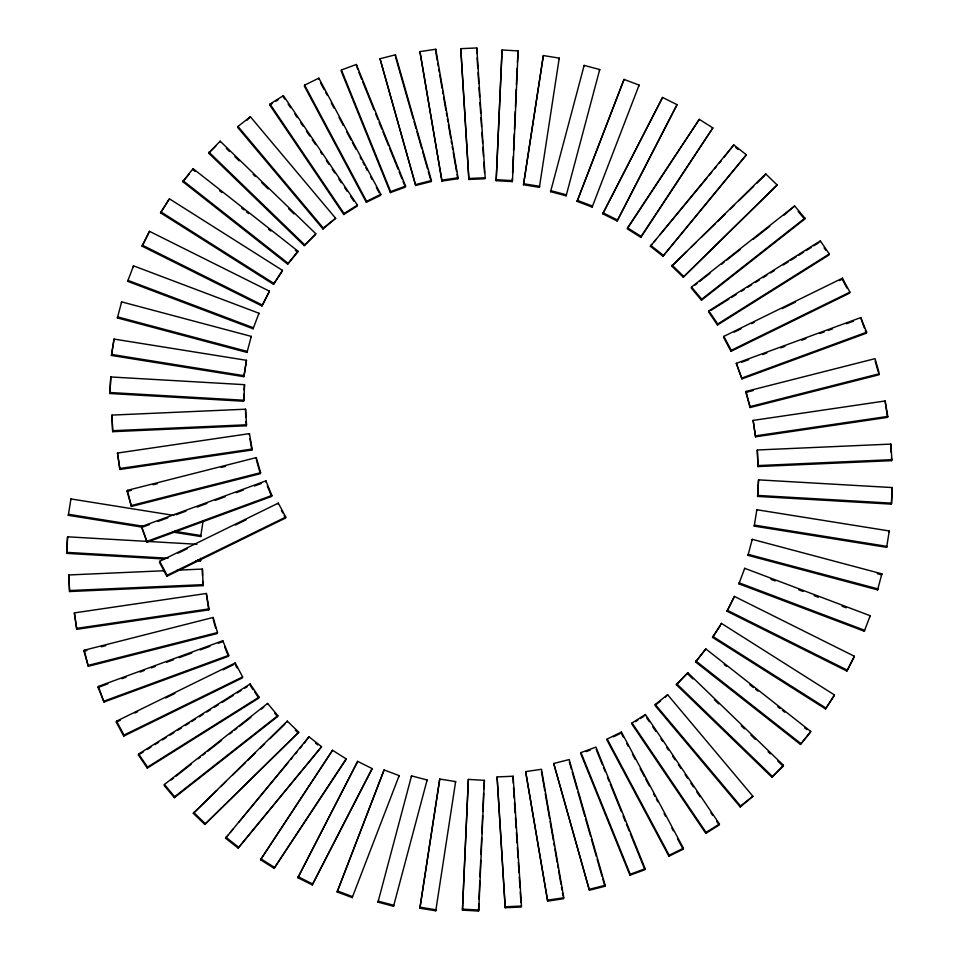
<?xml version="1.0" encoding="UTF-8"?>
<svg xmlns="http://www.w3.org/2000/svg" width="959" height="959" viewBox="0 0 959 959"><rect width="100%" height="100%" fill="white"/><g stroke="black" fill="none" stroke-linecap="round" stroke-linejoin="round"><path stroke-width="1.44" d="M164.792 559.037L66.734 553.379L67.406 537.819L67.681 536.812L196.943 544.268M66.734 553.379L67.681 536.812M109.865 393.526L110.812 376.959L244.533 384.667L243.862 400.239L243.586 401.234L109.865 393.526L110.812 376.959M195.996 560.835L200.455 561.087L200.575 558.258M243.586 401.234L243.898 394.161M244.077 389.917L244.533 384.667M462.454 910.127L468.364 779.403L484.403 780.338L478.769 910.055L478.493 911.05L462.454 910.127L468.364 779.403M496.163 180.688L502.072 49.976L518.112 50.899L512.478 180.616L512.214 181.611L496.163 180.688L502.072 49.976M478.493 911.05L478.817 903.594M479.021 899.122L479.788 881.225M479.991 876.754L480.699 860.355M480.962 854.397L481.67 837.986M481.862 833.515L482.641 815.63M482.845 811.158L483.612 793.261M483.816 788.789L484.403 780.338M512.214 181.611L512.334 178.638M512.597 172.668L513.305 156.269M513.568 150.299L514.288 133.9M514.48 129.429L515.259 111.544M515.451 107.06L516.23 89.175M516.422 84.704L517.129 68.305M517.392 62.335L518.112 50.899M757.598 496.426L758.545 479.86L892.266 487.568L891.594 503.139L891.319 504.134L757.598 496.426L758.545 479.86M891.319 504.134L892.266 487.568M141.86 527.102L68.305 515.319L70.918 498.932L173.903 515.439M111.436 355.465L114.061 339.078L246.463 360.308L244.113 375.688L243.838 376.683L111.436 355.465L114.061 339.078M172.752 532.053L200.707 536.537L203.056 521.157M243.838 376.683L246.463 360.308M523.494 184.763L543.345 55.562L559.241 58.115L539.39 187.317L523.494 184.763L543.345 55.562M419.886 908.245L439.749 779.044L455.633 781.585L435.782 910.786L419.886 908.245L439.749 779.044M754.23 526.119L756.855 509.744L889.257 530.962L886.643 547.349L754.23 526.119L754.505 525.124L886.907 546.354L886.643 547.349M117.382 317.92L121.649 301.893L251.282 336.393L247.014 352.433L117.382 317.92L117.657 316.926L247.29 351.426L247.014 352.433M550.574 191.68L584.163 65.404L599.723 69.539L566.134 195.816L550.574 191.68L550.85 190.673L566.397 194.821L566.134 195.816M377.978 902.143L411.555 775.867L427.115 780.003L393.526 906.279L377.978 902.143L378.242 901.148L393.801 905.284L393.526 906.279M747.972 555.357L752.24 539.33L881.872 573.83L877.605 589.869L747.972 555.357L748.236 554.362L877.869 588.862L877.605 589.869M121.385 302.888L121.649 301.893M127.643 281.347L127.907 280.352L253.344 327.762L253.08 328.769L127.643 281.347L133.517 265.835L258.954 313.245L258.678 314.252M133.241 266.83L133.517 265.835M70.654 499.927L70.918 498.932M68.305 515.319L68.569 514.312L143.598 526.335M142.088 246.187L149.496 231.335L269.371 291.14L269.095 292.135L261.951 305.981L142.088 246.187L149.496 231.335M160.537 212.826L169.419 198.813L282.414 270.342L282.138 271.337L273.531 284.355L160.537 212.826L169.419 198.813M163.821 570.761L68.82 574.956L69.563 591.535L203.14 585.637L202.409 569.059L177.175 570.173M111.951 415.103L112.694 431.682L246.271 425.784L246.547 424.789L245.54 409.205L111.951 415.103L112.694 431.682M69.563 591.535L68.82 574.956M182.809 181.683L193.059 168.628L297.925 251.114L297.662 252.109L287.676 264.157L182.809 181.683L189.163 174.011M193.059 168.628L192.783 169.623L195.121 171.457M74.358 612.897L76.768 629.32L208.75 609.888L209.014 608.893L206.341 593.477L74.358 612.897L76.768 629.32M117.489 453.056L119.899 469.466L251.869 450.035L252.145 449.04L249.472 433.624L117.489 453.056L119.899 469.466M208.63 153.104L220.138 141.165L315.739 233.684L315.475 234.679L304.231 245.636L208.63 153.104L215.787 146.14M219.875 142.16L220.138 141.165M83.972 651.209L84.236 650.214L213.162 617.452L217.477 632.544L217.213 633.539L88.288 666.301L83.972 651.209L86.873 650.478M127.103 491.356L127.367 490.361L256.293 457.599L260.608 472.691L260.345 473.698L131.419 506.448L127.103 491.356L131.443 490.253M88.288 666.301L84.236 650.214M131.419 506.448L127.367 490.361M237.988 126.456L237.712 127.463L323.003 229.021L335.65 218.292L250.371 116.734L237.988 126.456L323.279 228.014L323.003 229.021M250.371 116.734L246.715 120.39M98.082 687.435L98.357 686.44L222.812 640.72L228.722 655.321L228.458 656.316L103.992 702.036L98.082 687.435L107.876 683.839M141.488 526.587L147.123 542.183L271.577 496.462L271.853 495.467L265.943 480.867L141.488 526.587L147.123 542.183M103.992 702.036L98.357 686.44M269.743 105.046L270.018 104.04L283.396 95.648L357.431 205.118L357.168 206.113L343.79 214.516L269.743 105.046L272.176 103.512M283.396 95.648L283.121 96.643L284.787 99.101M116.291 722.163L116.566 721.168L235.195 662.981L242.627 676.922L242.363 677.929L123.723 736.116L116.291 722.163L120.295 720.209M159.685 561.315L159.422 562.31L166.854 576.263L285.482 518.076L285.758 517.081L278.314 503.127L159.685 561.315L167.13 575.256L166.854 576.263M123.723 736.116L123.999 735.109L116.566 721.168M304.626 85.135L304.351 86.13L366.326 202.325L380.567 195.348L380.831 194.341L318.856 78.159L304.626 85.135L366.602 201.33L366.326 202.325M318.592 79.153L318.856 78.159M138.396 754.985L138.659 753.99L250.167 683.971L259.05 697.109L258.786 698.104L147.278 768.123L138.396 754.985L143.466 751.796M251.018 337.4L251.282 336.393M261.951 305.981L269.371 291.14M200.707 536.537L200.982 535.542L174.502 531.298M273.531 284.355L282.414 270.342M200.455 561.087L200.731 560.092L197.758 559.924M147.278 768.123L147.554 767.116L259.05 697.109M202.409 569.059L202.505 575.724M245.54 409.205L245.72 417.285M287.676 264.157L297.925 251.114M341.428 69.971L341.152 70.966L390.397 192.603L405.321 187.113L405.597 186.118L356.352 64.481L341.428 69.971L390.661 191.608L390.397 192.603M206.341 593.477L208.75 609.888M249.196 434.619L249.472 433.624M304.231 245.636L315.739 233.684M356.352 64.481L357.767 69.623M164.433 784.498L164.169 785.493L174.394 797.684L277.547 716.613L277.822 715.618L267.585 703.426L164.433 784.498L174.67 796.689L174.394 797.684M212.898 618.459L213.162 617.452M256.029 458.606L256.293 457.599M222.812 640.72L222.548 641.715L218.352 643.261M265.679 481.874L265.943 480.867M380.004 58.739L415.691 185.483L431.166 181.563L431.43 180.556L395.48 54.807L380.004 58.739L415.691 185.483M343.79 214.516L344.053 213.521L357.431 205.118M395.204 55.802L395.48 54.807M193.322 813.352L287.268 721.108L298.74 732.208L204.794 824.452L193.322 813.352L216.746 790.54M234.919 663.988L235.195 662.981M278.05 504.134L278.314 503.127M204.794 824.452L298.74 732.208M419.934 51.594L441.955 181.083L457.791 178.746L458.066 177.751L435.782 49.269L419.934 51.594L441.955 181.083M249.891 684.978L250.167 683.971M435.506 50.264L435.782 49.269M225.557 838.202L308.99 736.788L321.577 746.689L238.144 848.092L225.557 838.202L228.398 834.774M267.309 704.433L267.585 703.426M238.144 848.092L321.577 746.689M460.776 48.657L468.879 179.465L484.906 178.758L485.182 177.763L476.815 47.95L460.776 48.657L468.879 179.465M286.993 722.103L287.268 721.108M476.815 47.95L476.827 53.428M260.536 859.744L332.545 750.262L346.103 758.845L345.839 759.852L274.094 868.339L260.536 859.744L332.545 750.262M308.99 736.788L304.003 743.489M274.094 868.339L346.103 758.845M297.865 877.737L357.671 761.362L372.056 768.543L371.792 769.538L312.25 884.905L297.865 877.737L357.671 761.362M312.25 884.905L372.056 768.543M558.965 59.11L559.241 58.115M399.16 775.627L352.205 897.612L337.148 891.93L384.103 769.945L399.16 775.627L398.884 776.634M539.39 187.317L539.653 186.31L523.77 183.768M384.103 769.945L337.148 891.93M352.205 897.612L352.468 896.617L337.424 890.923M583.899 66.399L584.163 65.404M599.447 70.534L599.723 69.539M411.291 776.862L411.555 775.867M639.102 85.087L592.147 207.072L577.09 201.378L624.045 79.393L639.102 85.087L638.838 86.082M426.851 780.998L427.115 780.003M624.045 79.393L577.09 201.378M592.147 207.072L592.41 206.065L577.366 200.383M602.755 213.797L662.561 97.434L676.946 104.603L676.682 105.598L617.14 220.966L602.755 213.797L662.561 97.434M455.369 782.592L455.633 781.585M617.14 220.966L676.946 104.603M435.782 910.786L436.045 909.791L420.162 907.238M627.534 227.822L627.27 228.817L640.828 237.4L712.849 127.919L699.291 119.336L627.534 227.822L641.103 236.405L640.828 237.4M497.098 776.934L505.201 907.741L521.228 907.034L521.492 906.039L513.125 776.227L497.098 776.934L505.201 907.741M650.358 246.307L733.791 144.905L746.378 154.795L662.945 256.209L650.358 246.307L652.252 244.03M513.125 776.227L513.245 783.191M699.291 119.336L628.097 227.571M662.945 256.209L746.378 154.795M525.652 771.611L547.661 901.1L563.508 898.763L563.772 897.768L541.487 769.286L525.652 771.611L547.661 901.1M671.768 266.111L765.702 173.879L777.174 184.979L683.24 277.211L671.768 266.111L686.668 251.594M683.24 277.211L777.174 184.979M553.715 763.484L589.401 890.228L604.877 886.296L605.141 885.301L569.178 759.552L553.715 763.484L589.401 890.228M691.511 287.041L691.247 288.036L701.485 300.227L804.625 219.155L804.901 218.149L794.663 205.969L691.511 287.041L701.748 299.22L701.485 300.227M733.791 144.905L724.069 157.312M580.986 752.587L580.722 753.594L629.955 875.231L644.892 869.741L645.167 868.746L595.923 747.109L580.986 752.587L630.231 874.224L629.955 875.231M708.845 310.872L708.581 311.867L717.464 325.005L828.96 254.998L829.235 253.991L820.341 240.865L708.845 310.872L717.728 324.01L717.464 325.005M607.191 739.041L606.915 740.036L668.903 856.231L683.132 849.242L683.407 848.247L621.42 732.053L607.191 739.041L669.166 855.224L668.903 856.231M765.438 174.874L765.702 173.879M723.829 336.381L723.566 337.376L730.998 351.33L849.626 293.142L849.902 292.135L842.458 278.194L723.829 336.381L731.273 350.323L730.998 351.33M621.156 733.06L621.42 732.053M632.029 722.942L631.753 723.937L705.8 833.407L719.178 825.004L719.442 824.009L645.407 714.539L632.029 722.942L706.064 832.412L705.8 833.407M736.296 363.317L741.942 378.913L866.397 333.193L866.66 332.198L860.75 317.597L736.296 363.317L741.942 378.913M645.143 715.534L645.407 714.539M655.249 704.433L654.973 705.44L740.264 806.987L752.911 796.27L667.62 694.712L655.249 704.433L740.54 805.992L740.264 806.987M794.663 205.969L783.851 215.26M745.838 392.423L746.102 391.416L875.028 358.666L879.343 373.758L879.067 374.753L750.154 407.515L745.838 392.423L753.079 390.577M667.62 694.712L665.102 697.481M750.154 407.515L746.102 391.416M676.323 684.714L687.831 672.762L783.443 765.294L783.167 766.289L771.923 777.234L676.323 684.714L687.831 672.762M753.127 420.402L755.536 436.824L887.507 417.393L887.782 416.398L885.109 400.97L753.127 420.402L755.536 436.824M695.575 661.962L705.824 648.907L810.703 731.393L810.427 732.388L800.453 744.436L695.575 661.962L705.824 648.907M757.298 449.987L758.03 466.565L891.618 460.668L891.882 459.673L890.875 444.089L757.298 449.987L758.03 466.565M712.537 637.399L721.408 623.386L834.402 694.915L834.138 695.91L825.519 708.929L712.537 637.399L720.365 625.568M820.077 241.86L820.341 240.865M721.144 624.381L721.408 623.386M727.018 611.267L734.426 596.426L854.301 656.232L854.025 657.227L846.881 671.072L727.018 611.267L734.426 596.426M756.591 510.739L756.855 509.744M738.862 583.839L739.137 582.832L864.574 630.255L864.299 631.25L738.862 583.839L744.735 568.315L870.173 615.726L869.909 616.733M751.964 540.325L752.24 539.33M744.472 569.31L744.735 568.315M846.929 288.072L842.194 279.201L842.458 278.194M860.75 317.597L864.251 327.894M771.923 777.234L783.443 765.294M885.109 400.97L887.507 417.393M800.453 744.436L810.703 731.393M890.875 444.089L891.067 452.168M825.519 708.929L834.402 694.915M846.881 671.072L854.301 656.232M888.993 531.969L889.257 530.962M881.872 573.83L881.597 574.837L877.281 573.686M253.08 328.769L258.954 313.245M864.299 631.25L870.173 615.726M641.103 236.405L712.849 127.919M654.146 241.752L656.028 239.462M659.816 234.895L707.059 177.847M708.953 175.569L711.782 172.141M714.623 168.724L716.517 166.434M719.346 163.018L721.24 160.728M230.292 832.496L233.121 829.067M238.791 822.223L287.94 762.885M290.769 759.468L292.663 757.178M295.492 753.762L297.386 751.472M300.215 748.056L302.109 745.778M690.924 247.446L696.246 242.267M701.568 237.077L715.402 223.603M717.536 221.529L724.992 214.277M730.314 209.086L734.57 204.938M738.826 200.791L753.726 186.274M756.915 183.169L764.371 175.905M221.002 786.392L226.324 781.201M232.713 774.98L245.48 762.537M247.614 760.475L255.058 753.211M260.38 748.032L264.636 743.884M269.958 738.694L284.871 724.177M323.279 228.014L335.65 218.292M694.76 285.279L697.109 283.432M699.447 281.586L709.996 273.291M721.719 264.085L724.069 262.239M726.407 260.404L740.48 249.34M753.366 239.211L769.777 226.312M701.748 299.22L804.901 218.149M171.193 779.967L173.543 778.133M175.881 776.287L191.129 764.311M198.153 758.785L200.503 756.939M202.84 755.093L205.19 753.259M207.54 751.412L221.601 740.36M229.8 733.911L232.15 732.065M234.499 730.219L236.837 728.384M239.187 726.538L250.91 717.32M261.459 709.037L263.797 707.191M174.67 796.689L277.822 715.618M656.1 704.553L660.607 701.017M740.54 805.992L752.911 796.27M275.832 101.222L278.254 99.7M711.11 310.272L728.852 299.136M731.381 297.554L736.452 294.365M741.523 291.188L744.052 289.594M747.852 287.209L751.652 284.823M755.452 282.437L759.264 280.052M763.064 277.654L766.864 275.269M770.664 272.883L774.464 270.498M783.335 264.936L788.406 261.747M790.935 260.153L796.006 256.976M798.535 255.382L803.606 252.205M806.135 250.611L811.206 247.434M813.747 245.84L818.806 242.651M717.728 324.01L829.235 253.991M147.266 749.411L151.066 747.025M154.867 744.64L158.667 742.254M162.467 739.869L166.267 737.483M170.067 735.097L173.879 732.712M177.679 730.326L181.479 727.929M185.279 725.543L189.079 723.158M191.608 721.564L195.408 719.178M199.208 716.793L203.02 714.407M206.82 712.022L210.62 709.636M214.42 707.251L218.22 704.865M222.02 702.479L233.421 695.311M237.221 692.925L241.021 690.54M244.833 688.154L247.362 686.56M635.409 721.648L637.843 720.113M640.276 718.591L643.921 716.301M706.064 832.412L719.442 824.009M366.602 201.33L380.831 194.341M178.086 553.163L187.413 548.584M235.399 525.053L246.055 519.826M167.13 575.256L285.758 517.081M734.222 332.15L740.887 328.877M751.556 323.651L754.218 322.344M782.208 308.618L795.538 302.073M839.521 280.507L842.194 279.201M731.273 350.323L849.902 292.135M134.955 713.016L137.617 711.71M165.607 697.984L174.934 693.405M222.92 669.873L233.588 664.635M123.999 735.109L242.627 676.922M613.388 736.86L619.862 733.695M669.166 855.224L683.407 848.247M390.661 191.608L405.597 186.118M142.615 527.078L149.604 524.501M157.995 521.42L167.789 517.824M176.18 514.743L185.962 511.147M197.146 507.035L206.94 503.439M215.331 500.358L225.125 496.762M236.31 492.65L243.298 490.085M254.483 485.973L261.483 483.408M147.398 541.188L271.853 495.467M741.619 362.262L748.619 359.697M762.597 354.554L766.792 353.02M780.782 347.877L784.977 346.343M801.76 340.181L805.944 338.635M819.933 333.492L824.129 331.958M828.324 330.411L832.52 328.877M846.497 323.734L853.498 321.169M742.206 377.918L866.66 332.198M121.853 678.708L126.049 677.162M140.038 672.031L144.234 670.485M151.222 667.92L155.418 666.373M166.602 662.273L173.603 659.696M179.189 657.646L191.776 653.019M200.167 649.938L209.961 646.342M104.267 701.041L228.722 655.321M586.153 751.592L590.229 750.106M630.231 874.224L645.167 868.746M415.966 184.488L431.43 180.556M153.176 484.727L157.528 483.624M221.253 467.441L225.605 466.326M131.683 505.453L260.608 472.691M750.418 406.508L879.343 373.758M101.354 646.798L105.706 645.683M88.552 665.294L217.477 632.544M589.677 889.233L605.141 885.301M442.231 180.088L458.066 177.751M120.175 468.471L252.145 449.04M755.8 435.818L887.782 416.398M77.044 628.325L209.014 608.893M547.937 900.105L563.772 897.768M469.155 178.47L485.182 177.763M112.958 430.687L246.547 424.789M758.305 465.559L891.882 459.673M69.827 590.528L203.416 584.642M505.465 906.746L521.492 906.039M496.426 179.693L512.478 180.616M110.129 392.531L243.862 400.239M757.862 495.431L891.594 503.139M66.998 552.384L168.041 558.21M462.717 909.132L478.769 910.055M111.7 354.458L244.113 375.688M770.952 579.32L775.136 580.902M798.823 589.857L803.007 591.439M814.155 595.659L818.339 597.241M842.026 606.196L846.21 607.778M603.019 212.79L617.404 219.971M142.352 245.18L262.227 304.986M727.282 610.272L847.157 670.077M298.129 876.73L312.514 883.91M160.812 211.831L273.795 283.361M712.801 636.404L825.795 707.934M260.8 858.749L274.358 867.332M735.817 147.698L738.094 149.496M650.634 245.312L663.208 255.214M219.587 190.709L221.913 192.543M241.728 208.115L244.054 209.949M246.391 211.783L248.717 213.617M268.532 229.201L270.858 231.035M295.324 250.275L297.662 252.109M183.073 180.676L287.952 263.162M724.201 664.575L726.526 666.409M749.842 684.738L753.33 687.483M755.668 689.317L757.994 691.151M777.797 706.735L780.135 708.557M782.46 710.391L784.798 712.225M804.601 727.809L806.939 729.643M695.85 660.955L800.717 743.441M315.595 743.189L317.873 744.987M225.833 837.195L238.419 847.097M672.031 265.116L683.503 276.216M226.312 148.393L229.537 151.51M234.907 156.713L239.211 160.872M253.176 174.382L255.322 176.468M261.759 182.701L268.208 188.947M288.623 208.69L293.993 213.893M208.894 152.109L304.506 244.629M687.567 673.757L692.937 678.96M714.419 699.758L718.711 703.906M741.271 725.747L744.496 728.864M750.945 735.097L755.236 739.257M768.135 751.736L770.281 753.81M777.797 761.086L783.167 766.289M676.598 683.707L772.199 776.239M295.336 730.183L298.465 733.203M193.598 812.345L205.07 823.457M798.116 211.4L804.625 219.155M274.753 713.292L277.547 716.613M824.117 247.83L825.735 250.215M288.12 104.028L290.613 107.708M294.773 113.869L297.266 117.549M300.599 122.476L303.092 126.168M306.412 131.083L309.745 136.01M312.238 139.69L315.571 144.617M320.558 151.99L322.224 154.459M326.384 160.609L328.877 164.301M332.21 169.216L334.703 172.908M338.863 179.057L341.356 182.749M344.689 187.664L347.182 191.356M350.514 196.271L353.835 201.198M270.018 104.04L344.053 213.521M646.798 717.991L649.303 721.683M652.623 726.61L655.956 731.525M660.943 738.909L662.609 741.367M666.769 747.517L668.435 749.974M672.595 756.124L675.088 759.816M678.409 764.731L680.914 768.423M685.074 774.572L687.567 778.264M690.888 783.191L693.393 786.871M696.714 791.798L700.046 796.713M710.859 812.705L712.525 815.174M716.685 821.324L718.351 823.781M250.707 686.164L253.128 689.749M254.746 692.134L257.971 696.917M138.659 753.99L147.554 767.116M320.702 83.109L324.226 89.714M325.628 92.352L327.043 95.001M331.263 102.925L334.08 108.199M339.018 117.442L343.238 125.365M346.762 131.97L350.982 139.894M352.397 142.531L355.921 149.136M360.14 157.048L361.555 159.697M362.958 162.335L364.372 164.972M365.775 167.621L367.189 170.258M370.701 176.864L372.116 179.501M376.336 187.425L379.153 192.699M621.864 734.378L623.266 737.015M626.79 743.621L628.193 746.258M632.425 754.182L635.242 759.468M640.168 768.71L644.4 776.622M645.803 779.271L649.327 785.865M653.547 793.788L654.961 796.438M656.364 799.075L657.778 801.712M664.119 813.592L665.522 816.241M671.863 828.12L673.278 830.758M677.498 838.681L683.132 849.242M281.431 510.476L282.785 513.005M284.14 515.534L285.482 518.076M235.59 665.246L236.945 667.788M865.318 330.543L866.397 333.193M358.882 72.393L361.687 79.297M362.802 82.066L373.998 109.71M375.676 113.857L377.906 119.384M379.033 122.153L381.826 129.069M382.941 131.827L388.539 145.648M389.666 148.417L398.057 169.144M399.172 171.913L401.965 178.83M403.092 181.587L404.77 185.734M596.21 749.482L602.372 764.695M603.487 767.452L605.165 771.599M607.407 777.138L609.085 781.285M610.2 784.042L621.396 811.686M623.074 815.833L625.316 821.36M626.431 824.129L629.224 831.045M630.351 833.803L644.34 868.363M267.285 485.853L271.577 496.462M224.694 647.025L228.458 656.316M875.147 361.04L878.288 372.008M395.611 57.24L413.185 118.676M414 121.541L416.05 128.686M416.865 131.539L421.768 148.693M422.583 151.546L427.486 168.7M428.301 171.553L431.166 181.563M569.322 761.985L571.36 769.13M572.187 771.983L577.09 789.125M577.905 791.99L584.846 816.277M585.673 819.142L590.576 836.284M591.391 839.149L596.294 856.291M597.109 859.156L602.012 876.298M602.827 879.151L604.877 886.296M256.413 459.972L259.949 472.319M213.282 619.826L215.643 628.061M435.758 51.726L437.28 60.489M437.784 63.402L438.287 66.327M438.802 69.252L439.306 72.165M439.809 75.09L442.087 88.228M442.602 91.153L443.106 94.066M443.609 96.991L445.887 110.129M446.403 113.054L446.906 115.967M447.409 118.892L447.913 121.805M448.428 124.73L450.706 137.868M451.209 140.793L451.713 143.706M452.216 146.631L452.732 149.556M453.235 152.469L456.532 171.445M457.035 174.37L457.791 178.746M541.463 771.743L544.76 790.719M545.263 793.644L549.579 818.471M550.082 821.384L553.367 840.372M553.882 843.285L554.386 846.21M554.889 849.123L557.167 862.273M557.682 865.186L558.186 868.111M558.689 871.024L560.967 884.162M561.483 887.087L561.986 890.012M562.489 892.925L562.993 895.85M249.927 438.826L251.869 450.035M891.426 457.839L891.618 460.668M477.114 57.9L477.786 68.341M478.073 72.824L478.757 83.265M479.044 87.749L479.62 96.691M480.003 102.661L480.675 113.114M480.962 117.585L481.538 126.54M481.921 132.51L482.605 142.951M482.892 147.422L483.468 156.377M483.851 162.347L484.523 172.788M513.533 787.675L514.204 798.116M514.492 802.587L515.163 813.04M515.451 817.512L516.122 827.953M516.41 832.436L517.093 842.877M517.38 847.36L518.052 857.802M518.339 862.273L519.011 872.726M519.298 877.197L519.97 887.638M520.257 892.122L520.941 902.563M245.995 421.54L246.271 425.784M202.864 581.394L203.14 585.637"/></g></svg>
